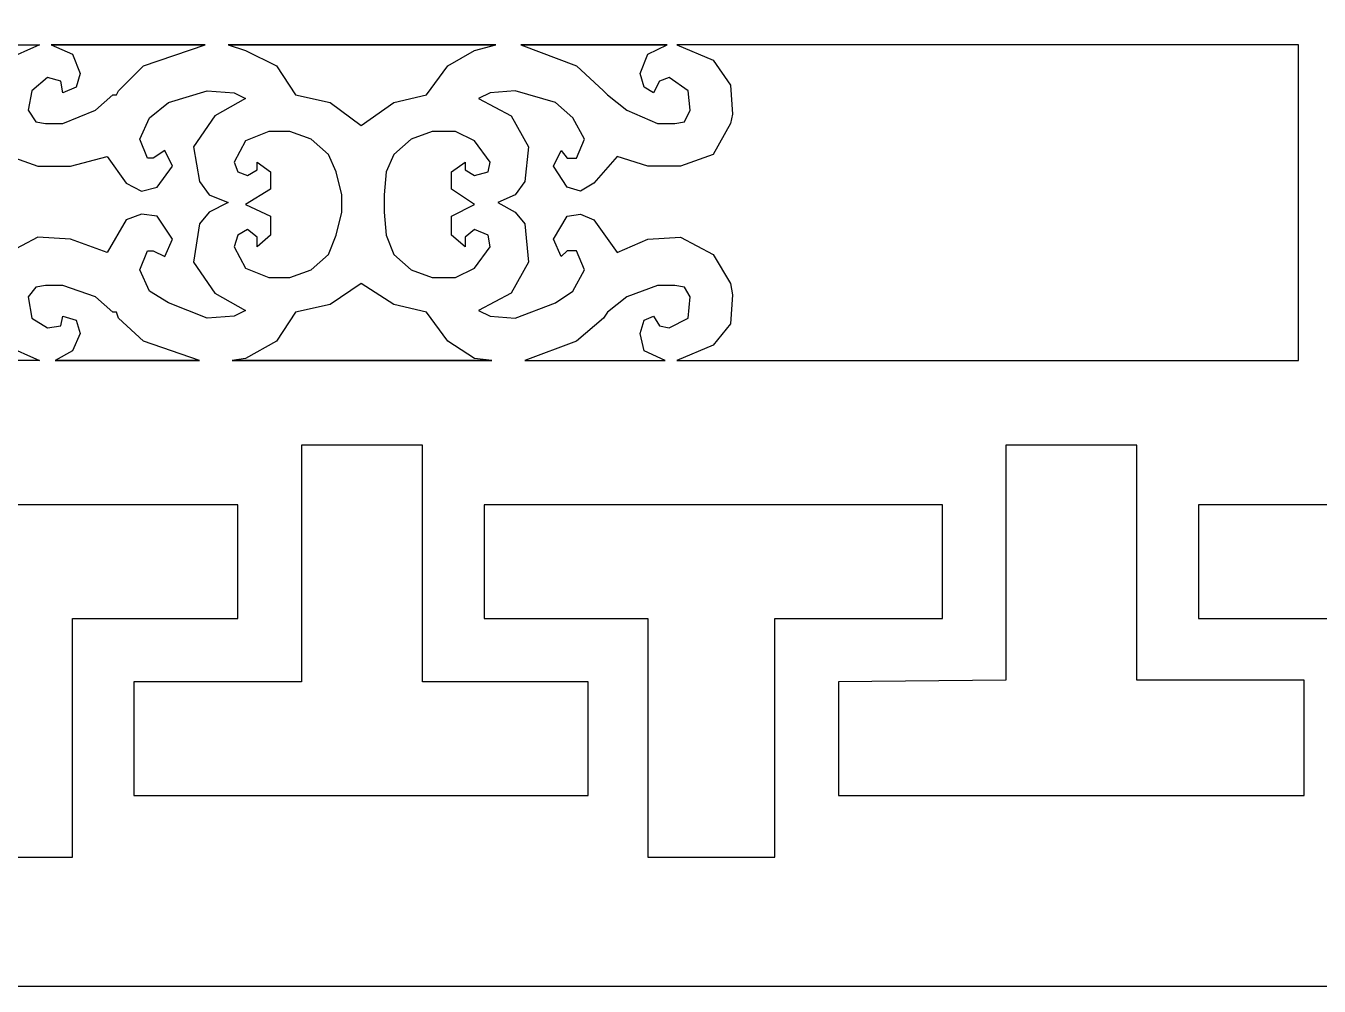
# Model space of a CAD drawing. Header units: centimetres. Extents: x -9.15 to -1.5, y -9 to -1.35.
# Drawn here: x -5.897 to -3.671, y -9 to -7.347 of the extents above; entities that cross this region are included whole.
import ezdxf

# ---------------------------------------------------------------- set-up
doc = ezdxf.new("R2010")
doc.units = ezdxf.units.CM
doc.header["$MEASUREMENT"] = 0
doc.layers.add('layer 1', color=7, linetype='Continuous')

msp = doc.modelspace()

# ---------------------------------------------------------------- linework, layer by layer
at = {"layer": 'layer 1', "color": 250}
for points, knots in [([(-1.49953, -1.34592), (-1.49953, -1.34592), (-1.49953, -9.00021), (-1.49953, -9.00021), (-1.49953, -9.00021), (-1.49953, -9.00021), (-9.1472, -9.00021), (-9.1472, -9.00021), (-9.1472, -9.00021), (-9.1472, -9.00021), (-9.1472, -1.34592), (-9.1472, -1.34592), (-9.1472, -1.34592), (-9.1472, -1.34592), (-1.49953, -1.34592), (-1.49953, -1.34592)], [0, 0, 0, 0, 0.2, 0.2, 0.2, 0.2, 0.4, 0.4, 0.4, 0.4, 0.6, 0.6, 0.6, 0.6, 1, 1, 1, 1]), ([(-5.8734, -7.37988), (-5.8734, -7.37988), (-6.93705, -7.37988), (-6.93705, -7.37988), (-6.93705, -7.37988), (-6.93705, -7.37988), (-6.93705, -7.9233), (-6.93705, -7.9233), (-6.93705, -7.9233), (-6.93705, -7.9233), (-5.8734, -7.9233), (-5.8734, -7.9233), (-5.8734, -7.9233), (-5.8734, -7.9233), (-5.93303, -7.8968), (-5.93303, -7.8968), (-5.93303, -7.8968), (-5.93303, -7.8968), (-5.96286, -7.86034), (-5.96286, -7.86034), (-5.96286, -7.86034), (-5.96286, -7.86034), (-5.97282, -7.81065), (-5.97282, -7.81065), (-5.97282, -7.81065), (-5.97282, -7.81065), (-5.96618, -7.79079), (-5.96618, -7.79079), (-5.96618, -7.79079), (-5.96618, -7.79079), (-5.93303, -7.74107), (-5.93303, -7.74107), (-5.93303, -7.74107), (-5.93303, -7.74107), (-5.87672, -7.71124), (-5.87672, -7.71124), (-5.87672, -7.71124), (-5.87672, -7.71124), (-5.82041, -7.71454), (-5.82041, -7.71454), (-5.82041, -7.71454), (-5.82041, -7.71454), (-5.75742, -7.73775), (-5.75742, -7.73775), (-5.75742, -7.73775), (-5.75742, -7.73775), (-5.72431, -7.68142), (-5.72431, -7.68142), (-5.72431, -7.68142), (-5.72431, -7.68142), (-5.6978, -7.67146), (-5.6978, -7.67146), (-5.6978, -7.67146), (-5.6978, -7.67146), (-5.67131, -7.67479), (-5.67131, -7.67479), (-5.67131, -7.67479), (-5.67131, -7.67479), (-5.64478, -7.71454), (-5.64478, -7.71454), (-5.64478, -7.71454), (-5.64478, -7.71454), (-5.65804, -7.74437), (-5.65804, -7.74437), (-5.65804, -7.74437), (-5.65804, -7.74437), (-5.67789, -7.73444), (-5.67789, -7.73444), (-5.67789, -7.73444), (-5.67789, -7.73444), (-5.68787, -7.73444), (-5.68787, -7.73444), (-5.68787, -7.73444), (-5.68787, -7.73444), (-5.70109, -7.76757), (-5.70109, -7.76757), (-5.70109, -7.76757), (-5.70109, -7.76757), (-5.68453, -7.80401), (-5.68453, -7.80401), (-5.68453, -7.80401), (-5.68453, -7.80401), (-5.65141, -7.8239), (-5.65141, -7.8239), (-5.65141, -7.8239), (-5.65141, -7.8239), (-5.58514, -7.85041), (-5.58514, -7.85041), (-5.58514, -7.85041), (-5.58514, -7.85041), (-5.53874, -7.84709), (-5.53874, -7.84709), (-5.53874, -7.84709), (-5.53874, -7.84709), (-5.51889, -7.83715), (-5.51889, -7.83715), (-5.51889, -7.83715), (-5.51889, -7.83715), (-5.57188, -7.80732), (-5.57188, -7.80732), (-5.57188, -7.80732), (-5.57188, -7.80732), (-5.60832, -7.75432), (-5.60832, -7.75432), (-5.60832, -7.75432), (-5.60832, -7.75432), (-5.59838, -7.68805), (-5.59838, -7.68805), (-5.59838, -7.68805), (-5.59838, -7.68805), (-5.58179, -7.66816), (-5.58179, -7.66816), (-5.58179, -7.66816), (-5.58179, -7.66816), (-5.54866, -7.65158), (-5.54866, -7.65158), (-5.54866, -7.65158), (-5.54866, -7.65158), (-5.58179, -7.63834), (-5.58179, -7.63834), (-5.58179, -7.63834), (-5.58179, -7.63834), (-5.59838, -7.61515), (-5.59838, -7.61515), (-5.59838, -7.61515), (-5.59838, -7.61515), (-5.60832, -7.5555), (-5.60832, -7.5555), (-5.60832, -7.5555), (-5.60832, -7.5555), (-5.57188, -7.5025), (-5.57188, -7.5025), (-5.57188, -7.5025), (-5.57188, -7.5025), (-5.51889, -7.47267), (-5.51889, -7.47267), (-5.51889, -7.47267), (-5.51889, -7.47267), (-5.53874, -7.46274), (-5.53874, -7.46274), (-5.53874, -7.46274), (-5.53874, -7.46274), (-5.58514, -7.45942), (-5.58514, -7.45942), (-5.58514, -7.45942), (-5.58514, -7.45942), (-5.65141, -7.4793), (-5.65141, -7.4793), (-5.65141, -7.4793), (-5.65141, -7.4793), (-5.68453, -7.50581), (-5.68453, -7.50581), (-5.68453, -7.50581), (-5.68453, -7.50581), (-5.70109, -7.54223), (-5.70109, -7.54223), (-5.70109, -7.54223), (-5.70109, -7.54223), (-5.68787, -7.57538), (-5.68787, -7.57538), (-5.68787, -7.57538), (-5.68787, -7.57538), (-5.67789, -7.57538), (-5.67789, -7.57538), (-5.67789, -7.57538), (-5.67789, -7.57538), (-5.65804, -7.56213), (-5.65804, -7.56213), (-5.65804, -7.56213), (-5.65804, -7.56213), (-5.64478, -7.58866), (-5.64478, -7.58866), (-5.64478, -7.58866), (-5.64478, -7.58866), (-5.67131, -7.62511), (-5.67131, -7.62511), (-5.67131, -7.62511), (-5.67131, -7.62511), (-5.6978, -7.6317), (-5.6978, -7.6317), (-5.6978, -7.6317), (-5.6978, -7.6317), (-5.72431, -7.61849), (-5.72431, -7.61849), (-5.72431, -7.61849), (-5.72431, -7.61849), (-5.75742, -7.57205), (-5.75742, -7.57205), (-5.75742, -7.57205), (-5.75742, -7.57205), (-5.82041, -7.58866), (-5.82041, -7.58866), (-5.82041, -7.58866), (-5.82041, -7.58866), (-5.87672, -7.58866), (-5.87672, -7.58866), (-5.87672, -7.58866), (-5.87672, -7.58866), (-5.93303, -7.56874), (-5.93303, -7.56874), (-5.93303, -7.56874), (-5.93303, -7.56874), (-5.96618, -7.51573), (-5.96618, -7.51573), (-5.96618, -7.51573), (-5.96618, -7.51573), (-5.97282, -7.49918), (-5.97282, -7.49918), (-5.97282, -7.49918), (-5.97282, -7.49918), (-5.96286, -7.44949), (-5.96286, -7.44949), (-5.96286, -7.44949), (-5.96286, -7.44949), (-5.93303, -7.4064), (-5.93303, -7.4064), (-5.93303, -7.4064), (-5.93303, -7.4064), (-5.8734, -7.37988), (-5.8734, -7.37988)], [0, 0, 0, 0, 0.0178571, 0.0178571, 0.0178571, 0.0178571, 0.0357143, 0.0357143, 0.0357143, 0.0357143, 0.0535714, 0.0535714, 0.0535714, 0.0535714, 0.0714286, 0.0714286, 0.0714286, 0.0714286, 0.0892857, 0.0892857, 0.0892857, 0.0892857, 0.1071429, 0.1071429, 0.1071429, 0.1071429, 0.125, 0.125, 0.125, 0.125, 0.1428571, 0.1428571, 0.1428571, 0.1428571, 0.1607143, 0.1607143, 0.1607143, 0.1607143, 0.1785714, 0.1785714, 0.1785714, 0.1785714, 0.1964286, 0.1964286, 0.1964286, 0.1964286, 0.2142857, 0.2142857, 0.2142857, 0.2142857, 0.2321429, 0.2321429, 0.2321429, 0.2321429, 0.25, 0.25, 0.25, 0.25, 0.2678571, 0.2678571, 0.2678571, 0.2678571, 0.2857143, 0.2857143, 0.2857143, 0.2857143, 0.3035714, 0.3035714, 0.3035714, 0.3035714, 0.3214286, 0.3214286, 0.3214286, 0.3214286, 0.3392857, 0.3392857, 0.3392857, 0.3392857, 0.3571429, 0.3571429, 0.3571429, 0.3571429, 0.375, 0.375, 0.375, 0.375, 0.3928571, 0.3928571, 0.3928571, 0.3928571, 0.4107143, 0.4107143, 0.4107143, 0.4107143, 0.4285714, 0.4285714, 0.4285714, 0.4285714, 0.4464286, 0.4464286, 0.4464286, 0.4464286, 0.4642857, 0.4642857, 0.4642857, 0.4642857, 0.4821429, 0.4821429, 0.4821429, 0.4821429, 0.5, 0.5, 0.5, 0.5, 0.5178571, 0.5178571, 0.5178571, 0.5178571, 0.5357143, 0.5357143, 0.5357143, 0.5357143, 0.5535714, 0.5535714, 0.5535714, 0.5535714, 0.5714286, 0.5714286, 0.5714286, 0.5714286, 0.5892857, 0.5892857, 0.5892857, 0.5892857, 0.6071429, 0.6071429, 0.6071429, 0.6071429, 0.625, 0.625, 0.625, 0.625, 0.6428571, 0.6428571, 0.6428571, 0.6428571, 0.6607143, 0.6607143, 0.6607143, 0.6607143, 0.6785714, 0.6785714, 0.6785714, 0.6785714, 0.6964286, 0.6964286, 0.6964286, 0.6964286, 0.7142857, 0.7142857, 0.7142857, 0.7142857, 0.7321429, 0.7321429, 0.7321429, 0.7321429, 0.75, 0.75, 0.75, 0.75, 0.7678571, 0.7678571, 0.7678571, 0.7678571, 0.7857143, 0.7857143, 0.7857143, 0.7857143, 0.8035714, 0.8035714, 0.8035714, 0.8035714, 0.8214286, 0.8214286, 0.8214286, 0.8214286, 0.8392857, 0.8392857, 0.8392857, 0.8392857, 0.8571429, 0.8571429, 0.8571429, 0.8571429, 0.875, 0.875, 0.875, 0.875, 0.8928571, 0.8928571, 0.8928571, 0.8928571, 0.9107143, 0.9107143, 0.9107143, 0.9107143, 0.9285714, 0.9285714, 0.9285714, 0.9285714, 0.9464286, 0.9464286, 0.9464286, 0.9464286, 0.9642857, 0.9642857, 0.9642857, 0.9642857, 1, 1, 1, 1]), ([(-5.58844, -7.37988), (-5.58844, -7.37988), (-5.69449, -7.41634), (-5.69449, -7.41634), (-5.69449, -7.41634), (-5.69449, -7.41634), (-5.73758, -7.45942), (-5.73758, -7.45942), (-5.73758, -7.45942), (-5.73758, -7.45942), (-5.7409, -7.46604), (-5.7409, -7.46604), (-5.7409, -7.46604), (-5.7409, -7.46604), (-5.74749, -7.46604), (-5.74749, -7.46604), (-5.74749, -7.46604), (-5.74749, -7.46604), (-5.77732, -7.49252), (-5.77732, -7.49252), (-5.77732, -7.49252), (-5.77732, -7.49252), (-5.83366, -7.51573), (-5.83366, -7.51573), (-5.83366, -7.51573), (-5.83366, -7.51573), (-5.86347, -7.51573), (-5.86347, -7.51573), (-5.86347, -7.51573), (-5.86347, -7.51573), (-5.88, -7.51244), (-5.88, -7.51244), (-5.88, -7.51244), (-5.88, -7.51244), (-5.89329, -7.49252), (-5.89329, -7.49252), (-5.89329, -7.49252), (-5.89329, -7.49252), (-5.88669, -7.45942), (-5.88669, -7.45942), (-5.88669, -7.45942), (-5.88669, -7.45942), (-5.86015, -7.4362), (-5.86015, -7.4362), (-5.86015, -7.4362), (-5.86015, -7.4362), (-5.83695, -7.44286), (-5.83695, -7.44286), (-5.83695, -7.44286), (-5.83695, -7.44286), (-5.83366, -7.46274), (-5.83366, -7.46274), (-5.83366, -7.46274), (-5.83366, -7.46274), (-5.81045, -7.45278), (-5.81045, -7.45278), (-5.81045, -7.45278), (-5.81045, -7.45278), (-5.80384, -7.42959), (-5.80384, -7.42959), (-5.80384, -7.42959), (-5.80384, -7.42959), (-5.81708, -7.39644), (-5.81708, -7.39644), (-5.81708, -7.39644), (-5.81708, -7.39644), (-5.85352, -7.37988), (-5.85352, -7.37988), (-5.85352, -7.37988), (-5.85352, -7.37988), (-5.58844, -7.37988), (-5.58844, -7.37988)], [0, 0, 0, 0, 0.0526316, 0.0526316, 0.0526316, 0.0526316, 0.1052632, 0.1052632, 0.1052632, 0.1052632, 0.1578947, 0.1578947, 0.1578947, 0.1578947, 0.2105263, 0.2105263, 0.2105263, 0.2105263, 0.2631579, 0.2631579, 0.2631579, 0.2631579, 0.3157895, 0.3157895, 0.3157895, 0.3157895, 0.3684211, 0.3684211, 0.3684211, 0.3684211, 0.4210526, 0.4210526, 0.4210526, 0.4210526, 0.4736842, 0.4736842, 0.4736842, 0.4736842, 0.5263158, 0.5263158, 0.5263158, 0.5263158, 0.5789474, 0.5789474, 0.5789474, 0.5789474, 0.6315789, 0.6315789, 0.6315789, 0.6315789, 0.6842105, 0.6842105, 0.6842105, 0.6842105, 0.7368421, 0.7368421, 0.7368421, 0.7368421, 0.7894737, 0.7894737, 0.7894737, 0.7894737, 0.8421053, 0.8421053, 0.8421053, 0.8421053, 0.8947368, 0.8947368, 0.8947368, 0.8947368, 1, 1, 1, 1]), ([(-5.85352, -7.37988), (-5.85352, -7.37988), (-5.58844, -7.37988), (-5.58844, -7.37988), (-5.58844, -7.37988), (-5.58844, -7.37988), (-5.85352, -7.37988), (-5.85352, -7.37988)], [0, 0, 0, 0, 0.3333333, 0.3333333, 0.3333333, 0.3333333, 1, 1, 1, 1]), ([(-5.0881, -7.37988), (-5.0881, -7.37988), (-5.12453, -7.38982), (-5.12453, -7.38982), (-5.12453, -7.38982), (-5.12453, -7.38982), (-5.17095, -7.41634), (-5.17095, -7.41634), (-5.17095, -7.41634), (-5.17095, -7.41634), (-5.20739, -7.46604), (-5.20739, -7.46604), (-5.20739, -7.46604), (-5.20739, -7.46604), (-5.2637, -7.4793), (-5.2637, -7.4793), (-5.2637, -7.4793), (-5.2637, -7.4793), (-5.32004, -7.51905), (-5.32004, -7.51905), (-5.32004, -7.51905), (-5.32004, -7.51905), (-5.37306, -7.4793), (-5.37306, -7.4793), (-5.37306, -7.4793), (-5.37306, -7.4793), (-5.43271, -7.46604), (-5.43271, -7.46604), (-5.43271, -7.46604), (-5.43271, -7.46604), (-5.46585, -7.41634), (-5.46585, -7.41634), (-5.46585, -7.41634), (-5.46585, -7.41634), (-5.51889, -7.38982), (-5.51889, -7.38982), (-5.51889, -7.38982), (-5.51889, -7.38982), (-5.54866, -7.37988), (-5.54866, -7.37988), (-5.54866, -7.37988), (-5.54866, -7.37988), (-5.0881, -7.37988), (-5.0881, -7.37988)], [0, 0, 0, 0, 0.0833333, 0.0833333, 0.0833333, 0.0833333, 0.1666667, 0.1666667, 0.1666667, 0.1666667, 0.25, 0.25, 0.25, 0.25, 0.3333333, 0.3333333, 0.3333333, 0.3333333, 0.4166667, 0.4166667, 0.4166667, 0.4166667, 0.5, 0.5, 0.5, 0.5, 0.5833333, 0.5833333, 0.5833333, 0.5833333, 0.6666667, 0.6666667, 0.6666667, 0.6666667, 0.75, 0.75, 0.75, 0.75, 0.8333333, 0.8333333, 0.8333333, 0.8333333, 1, 1, 1, 1]), ([(-5.54866, -7.37988), (-5.54866, -7.37988), (-5.0881, -7.37988), (-5.0881, -7.37988), (-5.0881, -7.37988), (-5.0881, -7.37988), (-5.54866, -7.37988), (-5.54866, -7.37988)], [0, 0, 0, 0, 0.3333333, 0.3333333, 0.3333333, 0.3333333, 1, 1, 1, 1]), ([(-4.77661, -7.37988), (-4.77661, -7.37988), (-3.70635, -7.37988), (-3.70635, -7.37988), (-3.70635, -7.37988), (-3.70635, -7.37988), (-3.70635, -7.9233), (-3.70635, -7.9233), (-3.70635, -7.9233), (-3.70635, -7.9233), (-4.77661, -7.9233), (-4.77661, -7.9233), (-4.77661, -7.9233), (-4.77661, -7.9233), (-4.71369, -7.8968), (-4.71369, -7.8968), (-4.71369, -7.8968), (-4.71369, -7.8968), (-4.68388, -7.86034), (-4.68388, -7.86034), (-4.68388, -7.86034), (-4.68388, -7.86034), (-4.68055, -7.81065), (-4.68055, -7.81065), (-4.68055, -7.81065), (-4.68055, -7.81065), (-4.68388, -7.79079), (-4.68388, -7.79079), (-4.68388, -7.79079), (-4.68388, -7.79079), (-4.71369, -7.74107), (-4.71369, -7.74107), (-4.71369, -7.74107), (-4.71369, -7.74107), (-4.77001, -7.71124), (-4.77001, -7.71124), (-4.77001, -7.71124), (-4.77001, -7.71124), (-4.82634, -7.71454), (-4.82634, -7.71454), (-4.82634, -7.71454), (-4.82634, -7.71454), (-4.87932, -7.73775), (-4.87932, -7.73775), (-4.87932, -7.73775), (-4.87932, -7.73775), (-4.91911, -7.68142), (-4.91911, -7.68142), (-4.91911, -7.68142), (-4.91911, -7.68142), (-4.94233, -7.67146), (-4.94233, -7.67146), (-4.94233, -7.67146), (-4.94233, -7.67146), (-4.96549, -7.67479), (-4.96549, -7.67479), (-4.96549, -7.67479), (-4.96549, -7.67479), (-4.98869, -7.71454), (-4.98869, -7.71454), (-4.98869, -7.71454), (-4.98869, -7.71454), (-4.97543, -7.74437), (-4.97543, -7.74437), (-4.97543, -7.74437), (-4.97543, -7.74437), (-4.96549, -7.73444), (-4.96549, -7.73444), (-4.96549, -7.73444), (-4.96549, -7.73444), (-4.94892, -7.73444), (-4.94892, -7.73444), (-4.94892, -7.73444), (-4.94892, -7.73444), (-4.93566, -7.76757), (-4.93566, -7.76757), (-4.93566, -7.76757), (-4.93566, -7.76757), (-4.95558, -7.80401), (-4.95558, -7.80401), (-4.95558, -7.80401), (-4.95558, -7.80401), (-4.98538, -7.8239), (-4.98538, -7.8239), (-4.98538, -7.8239), (-4.98538, -7.8239), (-5.05495, -7.85041), (-5.05495, -7.85041), (-5.05495, -7.85041), (-5.05495, -7.85041), (-5.09806, -7.84709), (-5.09806, -7.84709), (-5.09806, -7.84709), (-5.09806, -7.84709), (-5.11794, -7.83715), (-5.11794, -7.83715), (-5.11794, -7.83715), (-5.11794, -7.83715), (-5.06159, -7.80732), (-5.06159, -7.80732), (-5.06159, -7.80732), (-5.06159, -7.80732), (-5.03181, -7.75432), (-5.03181, -7.75432), (-5.03181, -7.75432), (-5.03181, -7.75432), (-5.03841, -7.68805), (-5.03841, -7.68805), (-5.03841, -7.68805), (-5.03841, -7.68805), (-5.05495, -7.66816), (-5.05495, -7.66816), (-5.05495, -7.66816), (-5.05495, -7.66816), (-5.08477, -7.65158), (-5.08477, -7.65158), (-5.08477, -7.65158), (-5.08477, -7.65158), (-5.05495, -7.63834), (-5.05495, -7.63834), (-5.05495, -7.63834), (-5.05495, -7.63834), (-5.03841, -7.61515), (-5.03841, -7.61515), (-5.03841, -7.61515), (-5.03841, -7.61515), (-5.03181, -7.5555), (-5.03181, -7.5555), (-5.03181, -7.5555), (-5.03181, -7.5555), (-5.06159, -7.5025), (-5.06159, -7.5025), (-5.06159, -7.5025), (-5.06159, -7.5025), (-5.11794, -7.47267), (-5.11794, -7.47267), (-5.11794, -7.47267), (-5.11794, -7.47267), (-5.09806, -7.46274), (-5.09806, -7.46274), (-5.09806, -7.46274), (-5.09806, -7.46274), (-5.05495, -7.45942), (-5.05495, -7.45942), (-5.05495, -7.45942), (-5.05495, -7.45942), (-4.98538, -7.4793), (-4.98538, -7.4793), (-4.98538, -7.4793), (-4.98538, -7.4793), (-4.95558, -7.50581), (-4.95558, -7.50581), (-4.95558, -7.50581), (-4.95558, -7.50581), (-4.93566, -7.54223), (-4.93566, -7.54223), (-4.93566, -7.54223), (-4.93566, -7.54223), (-4.94892, -7.57538), (-4.94892, -7.57538), (-4.94892, -7.57538), (-4.94892, -7.57538), (-4.96549, -7.57538), (-4.96549, -7.57538), (-4.96549, -7.57538), (-4.96549, -7.57538), (-4.97543, -7.56213), (-4.97543, -7.56213), (-4.97543, -7.56213), (-4.97543, -7.56213), (-4.98869, -7.58866), (-4.98869, -7.58866), (-4.98869, -7.58866), (-4.98869, -7.58866), (-4.96549, -7.62511), (-4.96549, -7.62511), (-4.96549, -7.62511), (-4.96549, -7.62511), (-4.94233, -7.6317), (-4.94233, -7.6317), (-4.94233, -7.6317), (-4.94233, -7.6317), (-4.91911, -7.61849), (-4.91911, -7.61849), (-4.91911, -7.61849), (-4.91911, -7.61849), (-4.87932, -7.57205), (-4.87932, -7.57205), (-4.87932, -7.57205), (-4.87932, -7.57205), (-4.82634, -7.58866), (-4.82634, -7.58866), (-4.82634, -7.58866), (-4.82634, -7.58866), (-4.77001, -7.58866), (-4.77001, -7.58866), (-4.77001, -7.58866), (-4.77001, -7.58866), (-4.71369, -7.56874), (-4.71369, -7.56874), (-4.71369, -7.56874), (-4.71369, -7.56874), (-4.68388, -7.51573), (-4.68388, -7.51573), (-4.68388, -7.51573), (-4.68388, -7.51573), (-4.68055, -7.49918), (-4.68055, -7.49918), (-4.68055, -7.49918), (-4.68055, -7.49918), (-4.68388, -7.44949), (-4.68388, -7.44949), (-4.68388, -7.44949), (-4.68388, -7.44949), (-4.71369, -7.4064), (-4.71369, -7.4064), (-4.71369, -7.4064), (-4.71369, -7.4064), (-4.77661, -7.37988), (-4.77661, -7.37988)], [0, 0, 0, 0, 0.0178571, 0.0178571, 0.0178571, 0.0178571, 0.0357143, 0.0357143, 0.0357143, 0.0357143, 0.0535714, 0.0535714, 0.0535714, 0.0535714, 0.0714286, 0.0714286, 0.0714286, 0.0714286, 0.0892857, 0.0892857, 0.0892857, 0.0892857, 0.1071429, 0.1071429, 0.1071429, 0.1071429, 0.125, 0.125, 0.125, 0.125, 0.1428571, 0.1428571, 0.1428571, 0.1428571, 0.1607143, 0.1607143, 0.1607143, 0.1607143, 0.1785714, 0.1785714, 0.1785714, 0.1785714, 0.1964286, 0.1964286, 0.1964286, 0.1964286, 0.2142857, 0.2142857, 0.2142857, 0.2142857, 0.2321429, 0.2321429, 0.2321429, 0.2321429, 0.25, 0.25, 0.25, 0.25, 0.2678571, 0.2678571, 0.2678571, 0.2678571, 0.2857143, 0.2857143, 0.2857143, 0.2857143, 0.3035714, 0.3035714, 0.3035714, 0.3035714, 0.3214286, 0.3214286, 0.3214286, 0.3214286, 0.3392857, 0.3392857, 0.3392857, 0.3392857, 0.3571429, 0.3571429, 0.3571429, 0.3571429, 0.375, 0.375, 0.375, 0.375, 0.3928571, 0.3928571, 0.3928571, 0.3928571, 0.4107143, 0.4107143, 0.4107143, 0.4107143, 0.4285714, 0.4285714, 0.4285714, 0.4285714, 0.4464286, 0.4464286, 0.4464286, 0.4464286, 0.4642857, 0.4642857, 0.4642857, 0.4642857, 0.4821429, 0.4821429, 0.4821429, 0.4821429, 0.5, 0.5, 0.5, 0.5, 0.5178571, 0.5178571, 0.5178571, 0.5178571, 0.5357143, 0.5357143, 0.5357143, 0.5357143, 0.5535714, 0.5535714, 0.5535714, 0.5535714, 0.5714286, 0.5714286, 0.5714286, 0.5714286, 0.5892857, 0.5892857, 0.5892857, 0.5892857, 0.6071429, 0.6071429, 0.6071429, 0.6071429, 0.625, 0.625, 0.625, 0.625, 0.6428571, 0.6428571, 0.6428571, 0.6428571, 0.6607143, 0.6607143, 0.6607143, 0.6607143, 0.6785714, 0.6785714, 0.6785714, 0.6785714, 0.6964286, 0.6964286, 0.6964286, 0.6964286, 0.7142857, 0.7142857, 0.7142857, 0.7142857, 0.7321429, 0.7321429, 0.7321429, 0.7321429, 0.75, 0.75, 0.75, 0.75, 0.7678571, 0.7678571, 0.7678571, 0.7678571, 0.7857143, 0.7857143, 0.7857143, 0.7857143, 0.8035714, 0.8035714, 0.8035714, 0.8035714, 0.8214286, 0.8214286, 0.8214286, 0.8214286, 0.8392857, 0.8392857, 0.8392857, 0.8392857, 0.8571429, 0.8571429, 0.8571429, 0.8571429, 0.875, 0.875, 0.875, 0.875, 0.8928571, 0.8928571, 0.8928571, 0.8928571, 0.9107143, 0.9107143, 0.9107143, 0.9107143, 0.9285714, 0.9285714, 0.9285714, 0.9285714, 0.9464286, 0.9464286, 0.9464286, 0.9464286, 0.9642857, 0.9642857, 0.9642857, 0.9642857, 1, 1, 1, 1]), ([(-4.7932, -7.37988), (-4.7932, -7.37988), (-4.82634, -7.39644), (-4.82634, -7.39644), (-4.82634, -7.39644), (-4.82634, -7.39644), (-4.8396, -7.42959), (-4.8396, -7.42959), (-4.8396, -7.42959), (-4.8396, -7.42959), (-4.83296, -7.45278), (-4.83296, -7.45278), (-4.83296, -7.45278), (-4.83296, -7.45278), (-4.8164, -7.46274), (-4.8164, -7.46274), (-4.8164, -7.46274), (-4.8164, -7.46274), (-4.80645, -7.44286), (-4.80645, -7.44286), (-4.80645, -7.44286), (-4.80645, -7.44286), (-4.78987, -7.4362), (-4.78987, -7.4362), (-4.78987, -7.4362), (-4.78987, -7.4362), (-4.75674, -7.45942), (-4.75674, -7.45942), (-4.75674, -7.45942), (-4.75674, -7.45942), (-4.75344, -7.49252), (-4.75344, -7.49252), (-4.75344, -7.49252), (-4.75344, -7.49252), (-4.76338, -7.51244), (-4.76338, -7.51244), (-4.76338, -7.51244), (-4.76338, -7.51244), (-4.77996, -7.51573), (-4.77996, -7.51573), (-4.77996, -7.51573), (-4.77996, -7.51573), (-4.80977, -7.51573), (-4.80977, -7.51573), (-4.80977, -7.51573), (-4.80977, -7.51573), (-4.86279, -7.49252), (-4.86279, -7.49252), (-4.86279, -7.49252), (-4.86279, -7.49252), (-4.89591, -7.46604), (-4.89591, -7.46604), (-4.89591, -7.46604), (-4.89591, -7.46604), (-4.90254, -7.45942), (-4.90254, -7.45942), (-4.90254, -7.45942), (-4.90254, -7.45942), (-4.94892, -7.41634), (-4.94892, -7.41634), (-4.94892, -7.41634), (-4.94892, -7.41634), (-5.04503, -7.37988), (-5.04503, -7.37988), (-5.04503, -7.37988), (-5.04503, -7.37988), (-4.7932, -7.37988), (-4.7932, -7.37988)], [0, 0, 0, 0, 0.0555556, 0.0555556, 0.0555556, 0.0555556, 0.1111111, 0.1111111, 0.1111111, 0.1111111, 0.1666667, 0.1666667, 0.1666667, 0.1666667, 0.2222222, 0.2222222, 0.2222222, 0.2222222, 0.2777778, 0.2777778, 0.2777778, 0.2777778, 0.3333333, 0.3333333, 0.3333333, 0.3333333, 0.3888889, 0.3888889, 0.3888889, 0.3888889, 0.4444444, 0.4444444, 0.4444444, 0.4444444, 0.5, 0.5, 0.5, 0.5, 0.5555556, 0.5555556, 0.5555556, 0.5555556, 0.6111111, 0.6111111, 0.6111111, 0.6111111, 0.6666667, 0.6666667, 0.6666667, 0.6666667, 0.7222222, 0.7222222, 0.7222222, 0.7222222, 0.7777778, 0.7777778, 0.7777778, 0.7777778, 0.8333333, 0.8333333, 0.8333333, 0.8333333, 0.8888889, 0.8888889, 0.8888889, 0.8888889, 1, 1, 1, 1]), ([(-5.04503, -7.37988), (-5.04503, -7.37988), (-4.7932, -7.37988), (-4.7932, -7.37988), (-4.7932, -7.37988), (-4.7932, -7.37988), (-5.04503, -7.37988), (-5.04503, -7.37988)], [0, 0, 0, 0, 0.3333333, 0.3333333, 0.3333333, 0.3333333, 1, 1, 1, 1]), ([(-5.35317, -7.66485), (-5.35317, -7.66485), (-5.35317, -7.66816), (-5.35317, -7.66816), (-5.35317, -7.66816), (-5.35317, -7.66816), (-5.36313, -7.70792), (-5.36313, -7.70792), (-5.36313, -7.70792), (-5.36313, -7.70792), (-5.37636, -7.74107), (-5.37636, -7.74107), (-5.37636, -7.74107), (-5.37636, -7.74107), (-5.40619, -7.76757), (-5.40619, -7.76757), (-5.40619, -7.76757), (-5.40619, -7.76757), (-5.44266, -7.78085), (-5.44266, -7.78085), (-5.44266, -7.78085), (-5.44266, -7.78085), (-5.47908, -7.78085), (-5.47908, -7.78085), (-5.47908, -7.78085), (-5.47908, -7.78085), (-5.51889, -7.76425), (-5.51889, -7.76425), (-5.51889, -7.76425), (-5.51889, -7.76425), (-5.53874, -7.72783), (-5.53874, -7.72783), (-5.53874, -7.72783), (-5.53874, -7.72783), (-5.53211, -7.70792), (-5.53211, -7.70792), (-5.53211, -7.70792), (-5.53211, -7.70792), (-5.51553, -7.69799), (-5.51553, -7.69799), (-5.51553, -7.69799), (-5.51553, -7.69799), (-5.49899, -7.71124), (-5.49899, -7.71124), (-5.49899, -7.71124), (-5.49899, -7.71124), (-5.49899, -7.72783), (-5.49899, -7.72783), (-5.49899, -7.72783), (-5.49899, -7.72783), (-5.47578, -7.70792), (-5.47578, -7.70792), (-5.47578, -7.70792), (-5.47578, -7.70792), (-5.47578, -7.67479), (-5.47578, -7.67479), (-5.47578, -7.67479), (-5.47578, -7.67479), (-5.51889, -7.65493), (-5.51889, -7.65493), (-5.51889, -7.65493), (-5.51889, -7.65493), (-5.47578, -7.6284), (-5.47578, -7.6284), (-5.47578, -7.6284), (-5.47578, -7.6284), (-5.47578, -7.59859), (-5.47578, -7.59859), (-5.47578, -7.59859), (-5.47578, -7.59859), (-5.49899, -7.58202), (-5.49899, -7.58202), (-5.49899, -7.58202), (-5.49899, -7.58202), (-5.49899, -7.59527), (-5.49899, -7.59527), (-5.49899, -7.59527), (-5.49899, -7.59527), (-5.51553, -7.60524), (-5.51553, -7.60524), (-5.51553, -7.60524), (-5.51553, -7.60524), (-5.53211, -7.59859), (-5.53211, -7.59859), (-5.53211, -7.59859), (-5.53211, -7.59859), (-5.53874, -7.58202), (-5.53874, -7.58202), (-5.53874, -7.58202), (-5.53874, -7.58202), (-5.51889, -7.54557), (-5.51889, -7.54557), (-5.51889, -7.54557), (-5.51889, -7.54557), (-5.47908, -7.529), (-5.47908, -7.529), (-5.47908, -7.529), (-5.47908, -7.529), (-5.44266, -7.529), (-5.44266, -7.529), (-5.44266, -7.529), (-5.44266, -7.529), (-5.40619, -7.54223), (-5.40619, -7.54223), (-5.40619, -7.54223), (-5.40619, -7.54223), (-5.37636, -7.56874), (-5.37636, -7.56874), (-5.37636, -7.56874), (-5.37636, -7.56874), (-5.36313, -7.59859), (-5.36313, -7.59859), (-5.36313, -7.59859), (-5.36313, -7.59859), (-5.35317, -7.63834), (-5.35317, -7.63834), (-5.35317, -7.63834), (-5.35317, -7.63834), (-5.35317, -7.64166), (-5.35317, -7.64166), (-5.35317, -7.64166), (-5.35317, -7.64166), (-5.35317, -7.65158), (-5.35317, -7.65158), (-5.35317, -7.65158), (-5.35317, -7.65158), (-5.35317, -7.65493), (-5.35317, -7.65493), (-5.35317, -7.65493), (-5.35317, -7.65493), (-5.35317, -7.66485), (-5.35317, -7.66485)], [0, 0, 0, 0, 0.0294118, 0.0294118, 0.0294118, 0.0294118, 0.0588235, 0.0588235, 0.0588235, 0.0588235, 0.0882353, 0.0882353, 0.0882353, 0.0882353, 0.1176471, 0.1176471, 0.1176471, 0.1176471, 0.1470588, 0.1470588, 0.1470588, 0.1470588, 0.1764706, 0.1764706, 0.1764706, 0.1764706, 0.2058824, 0.2058824, 0.2058824, 0.2058824, 0.2352941, 0.2352941, 0.2352941, 0.2352941, 0.2647059, 0.2647059, 0.2647059, 0.2647059, 0.2941176, 0.2941176, 0.2941176, 0.2941176, 0.3235294, 0.3235294, 0.3235294, 0.3235294, 0.3529412, 0.3529412, 0.3529412, 0.3529412, 0.3823529, 0.3823529, 0.3823529, 0.3823529, 0.4117647, 0.4117647, 0.4117647, 0.4117647, 0.4411765, 0.4411765, 0.4411765, 0.4411765, 0.4705882, 0.4705882, 0.4705882, 0.4705882, 0.5, 0.5, 0.5, 0.5, 0.5294118, 0.5294118, 0.5294118, 0.5294118, 0.5588235, 0.5588235, 0.5588235, 0.5588235, 0.5882353, 0.5882353, 0.5882353, 0.5882353, 0.6176471, 0.6176471, 0.6176471, 0.6176471, 0.6470588, 0.6470588, 0.6470588, 0.6470588, 0.6764706, 0.6764706, 0.6764706, 0.6764706, 0.7058824, 0.7058824, 0.7058824, 0.7058824, 0.7352941, 0.7352941, 0.7352941, 0.7352941, 0.7647059, 0.7647059, 0.7647059, 0.7647059, 0.7941176, 0.7941176, 0.7941176, 0.7941176, 0.8235294, 0.8235294, 0.8235294, 0.8235294, 0.8529412, 0.8529412, 0.8529412, 0.8529412, 0.8823529, 0.8823529, 0.8823529, 0.8823529, 0.9117647, 0.9117647, 0.9117647, 0.9117647, 0.9411765, 0.9411765, 0.9411765, 0.9411765, 1, 1, 1, 1]), ([(-5.2803, -7.65493), (-5.2803, -7.65493), (-5.2803, -7.65158), (-5.2803, -7.65158), (-5.2803, -7.65158), (-5.2803, -7.65158), (-5.2803, -7.64166), (-5.2803, -7.64166), (-5.2803, -7.64166), (-5.2803, -7.64166), (-5.2803, -7.63834), (-5.2803, -7.63834), (-5.2803, -7.63834), (-5.2803, -7.63834), (-5.27697, -7.59859), (-5.27697, -7.59859), (-5.27697, -7.59859), (-5.27697, -7.59859), (-5.2637, -7.56874), (-5.2637, -7.56874), (-5.2637, -7.56874), (-5.2637, -7.56874), (-5.23389, -7.54223), (-5.23389, -7.54223), (-5.23389, -7.54223), (-5.23389, -7.54223), (-5.19745, -7.529), (-5.19745, -7.529), (-5.19745, -7.529), (-5.19745, -7.529), (-5.15767, -7.529), (-5.15767, -7.529), (-5.15767, -7.529), (-5.15767, -7.529), (-5.12453, -7.54557), (-5.12453, -7.54557), (-5.12453, -7.54557), (-5.12453, -7.54557), (-5.09806, -7.58202), (-5.09806, -7.58202), (-5.09806, -7.58202), (-5.09806, -7.58202), (-5.10137, -7.59859), (-5.10137, -7.59859), (-5.10137, -7.59859), (-5.10137, -7.59859), (-5.12453, -7.60524), (-5.12453, -7.60524), (-5.12453, -7.60524), (-5.12453, -7.60524), (-5.14111, -7.59527), (-5.14111, -7.59527), (-5.14111, -7.59527), (-5.14111, -7.59527), (-5.14111, -7.58202), (-5.14111, -7.58202), (-5.14111, -7.58202), (-5.14111, -7.58202), (-5.16429, -7.59859), (-5.16429, -7.59859), (-5.16429, -7.59859), (-5.16429, -7.59859), (-5.16429, -7.6284), (-5.16429, -7.6284), (-5.16429, -7.6284), (-5.16429, -7.6284), (-5.12453, -7.65493), (-5.12453, -7.65493), (-5.12453, -7.65493), (-5.12453, -7.65493), (-5.16429, -7.67479), (-5.16429, -7.67479), (-5.16429, -7.67479), (-5.16429, -7.67479), (-5.16429, -7.70792), (-5.16429, -7.70792), (-5.16429, -7.70792), (-5.16429, -7.70792), (-5.14111, -7.72783), (-5.14111, -7.72783), (-5.14111, -7.72783), (-5.14111, -7.72783), (-5.14111, -7.71124), (-5.14111, -7.71124), (-5.14111, -7.71124), (-5.14111, -7.71124), (-5.12453, -7.69799), (-5.12453, -7.69799), (-5.12453, -7.69799), (-5.12453, -7.69799), (-5.10137, -7.70792), (-5.10137, -7.70792), (-5.10137, -7.70792), (-5.10137, -7.70792), (-5.09806, -7.72783), (-5.09806, -7.72783), (-5.09806, -7.72783), (-5.09806, -7.72783), (-5.12453, -7.76425), (-5.12453, -7.76425), (-5.12453, -7.76425), (-5.12453, -7.76425), (-5.15767, -7.78085), (-5.15767, -7.78085), (-5.15767, -7.78085), (-5.15767, -7.78085), (-5.19745, -7.78085), (-5.19745, -7.78085), (-5.19745, -7.78085), (-5.19745, -7.78085), (-5.23389, -7.76757), (-5.23389, -7.76757), (-5.23389, -7.76757), (-5.23389, -7.76757), (-5.2637, -7.74107), (-5.2637, -7.74107), (-5.2637, -7.74107), (-5.2637, -7.74107), (-5.27697, -7.70792), (-5.27697, -7.70792), (-5.27697, -7.70792), (-5.27697, -7.70792), (-5.2803, -7.66816), (-5.2803, -7.66816), (-5.2803, -7.66816), (-5.2803, -7.66816), (-5.2803, -7.66485), (-5.2803, -7.66485), (-5.2803, -7.66485), (-5.2803, -7.66485), (-5.2803, -7.65493), (-5.2803, -7.65493)], [0, 0, 0, 0, 0.0294118, 0.0294118, 0.0294118, 0.0294118, 0.0588235, 0.0588235, 0.0588235, 0.0588235, 0.0882353, 0.0882353, 0.0882353, 0.0882353, 0.1176471, 0.1176471, 0.1176471, 0.1176471, 0.1470588, 0.1470588, 0.1470588, 0.1470588, 0.1764706, 0.1764706, 0.1764706, 0.1764706, 0.2058824, 0.2058824, 0.2058824, 0.2058824, 0.2352941, 0.2352941, 0.2352941, 0.2352941, 0.2647059, 0.2647059, 0.2647059, 0.2647059, 0.2941176, 0.2941176, 0.2941176, 0.2941176, 0.3235294, 0.3235294, 0.3235294, 0.3235294, 0.3529412, 0.3529412, 0.3529412, 0.3529412, 0.3823529, 0.3823529, 0.3823529, 0.3823529, 0.4117647, 0.4117647, 0.4117647, 0.4117647, 0.4411765, 0.4411765, 0.4411765, 0.4411765, 0.4705882, 0.4705882, 0.4705882, 0.4705882, 0.5, 0.5, 0.5, 0.5, 0.5294118, 0.5294118, 0.5294118, 0.5294118, 0.5588235, 0.5588235, 0.5588235, 0.5588235, 0.5882353, 0.5882353, 0.5882353, 0.5882353, 0.6176471, 0.6176471, 0.6176471, 0.6176471, 0.6470588, 0.6470588, 0.6470588, 0.6470588, 0.6764706, 0.6764706, 0.6764706, 0.6764706, 0.7058824, 0.7058824, 0.7058824, 0.7058824, 0.7352941, 0.7352941, 0.7352941, 0.7352941, 0.7647059, 0.7647059, 0.7647059, 0.7647059, 0.7941176, 0.7941176, 0.7941176, 0.7941176, 0.8235294, 0.8235294, 0.8235294, 0.8235294, 0.8529412, 0.8529412, 0.8529412, 0.8529412, 0.8823529, 0.8823529, 0.8823529, 0.8823529, 0.9117647, 0.9117647, 0.9117647, 0.9117647, 0.9411765, 0.9411765, 0.9411765, 0.9411765, 1, 1, 1, 1]), ([(-5.54208, -7.9233), (-5.54208, -7.9233), (-5.51889, -7.91999), (-5.51889, -7.91999), (-5.51889, -7.91999), (-5.51889, -7.91999), (-5.46585, -7.8902), (-5.46585, -7.8902), (-5.46585, -7.8902), (-5.46585, -7.8902), (-5.43271, -7.84045), (-5.43271, -7.84045), (-5.43271, -7.84045), (-5.43271, -7.84045), (-5.37306, -7.8272), (-5.37306, -7.8272), (-5.37306, -7.8272), (-5.37306, -7.8272), (-5.32004, -7.79079), (-5.32004, -7.79079), (-5.32004, -7.79079), (-5.32004, -7.79079), (-5.2637, -7.8272), (-5.2637, -7.8272), (-5.2637, -7.8272), (-5.2637, -7.8272), (-5.20739, -7.84045), (-5.20739, -7.84045), (-5.20739, -7.84045), (-5.20739, -7.84045), (-5.17095, -7.8902), (-5.17095, -7.8902), (-5.17095, -7.8902), (-5.17095, -7.8902), (-5.12453, -7.91999), (-5.12453, -7.91999), (-5.12453, -7.91999), (-5.12453, -7.91999), (-5.09475, -7.9233), (-5.09475, -7.9233), (-5.09475, -7.9233), (-5.09475, -7.9233), (-5.54208, -7.9233), (-5.54208, -7.9233)], [0, 0, 0, 0, 0.0833333, 0.0833333, 0.0833333, 0.0833333, 0.1666667, 0.1666667, 0.1666667, 0.1666667, 0.25, 0.25, 0.25, 0.25, 0.3333333, 0.3333333, 0.3333333, 0.3333333, 0.4166667, 0.4166667, 0.4166667, 0.4166667, 0.5, 0.5, 0.5, 0.5, 0.5833333, 0.5833333, 0.5833333, 0.5833333, 0.6666667, 0.6666667, 0.6666667, 0.6666667, 0.75, 0.75, 0.75, 0.75, 0.8333333, 0.8333333, 0.8333333, 0.8333333, 1, 1, 1, 1]), ([(-5.84692, -7.9233), (-5.84692, -7.9233), (-5.81708, -7.90673), (-5.81708, -7.90673), (-5.81708, -7.90673), (-5.81708, -7.90673), (-5.80384, -7.87693), (-5.80384, -7.87693), (-5.80384, -7.87693), (-5.80384, -7.87693), (-5.81045, -7.85373), (-5.81045, -7.85373), (-5.81045, -7.85373), (-5.81045, -7.85373), (-5.83366, -7.84709), (-5.83366, -7.84709), (-5.83366, -7.84709), (-5.83366, -7.84709), (-5.83695, -7.86365), (-5.83695, -7.86365), (-5.83695, -7.86365), (-5.83695, -7.86365), (-5.86015, -7.86697), (-5.86015, -7.86697), (-5.86015, -7.86697), (-5.86015, -7.86697), (-5.88669, -7.85041), (-5.88669, -7.85041), (-5.88669, -7.85041), (-5.88669, -7.85041), (-5.89329, -7.81394), (-5.89329, -7.81394), (-5.89329, -7.81394), (-5.89329, -7.81394), (-5.88, -7.79741), (-5.88, -7.79741), (-5.88, -7.79741), (-5.88, -7.79741), (-5.86347, -7.79408), (-5.86347, -7.79408), (-5.86347, -7.79408), (-5.86347, -7.79408), (-5.83366, -7.79408), (-5.83366, -7.79408), (-5.83366, -7.79408), (-5.83366, -7.79408), (-5.77732, -7.81394), (-5.77732, -7.81394), (-5.77732, -7.81394), (-5.77732, -7.81394), (-5.74749, -7.84045), (-5.74749, -7.84045), (-5.74749, -7.84045), (-5.74749, -7.84045), (-5.7409, -7.84045), (-5.7409, -7.84045), (-5.7409, -7.84045), (-5.7409, -7.84045), (-5.73758, -7.85041), (-5.73758, -7.85041), (-5.73758, -7.85041), (-5.73758, -7.85041), (-5.69449, -7.8902), (-5.69449, -7.8902), (-5.69449, -7.8902), (-5.69449, -7.8902), (-5.59838, -7.9233), (-5.59838, -7.9233), (-5.59838, -7.9233), (-5.59838, -7.9233), (-5.84692, -7.9233), (-5.84692, -7.9233)], [0, 0, 0, 0, 0.0526316, 0.0526316, 0.0526316, 0.0526316, 0.1052632, 0.1052632, 0.1052632, 0.1052632, 0.1578947, 0.1578947, 0.1578947, 0.1578947, 0.2105263, 0.2105263, 0.2105263, 0.2105263, 0.2631579, 0.2631579, 0.2631579, 0.2631579, 0.3157895, 0.3157895, 0.3157895, 0.3157895, 0.3684211, 0.3684211, 0.3684211, 0.3684211, 0.4210526, 0.4210526, 0.4210526, 0.4210526, 0.4736842, 0.4736842, 0.4736842, 0.4736842, 0.5263158, 0.5263158, 0.5263158, 0.5263158, 0.5789474, 0.5789474, 0.5789474, 0.5789474, 0.6315789, 0.6315789, 0.6315789, 0.6315789, 0.6842105, 0.6842105, 0.6842105, 0.6842105, 0.7368421, 0.7368421, 0.7368421, 0.7368421, 0.7894737, 0.7894737, 0.7894737, 0.7894737, 0.8421053, 0.8421053, 0.8421053, 0.8421053, 0.8947368, 0.8947368, 0.8947368, 0.8947368, 1, 1, 1, 1]), ([(-5.03841, -7.9233), (-5.03841, -7.9233), (-4.94892, -7.8902), (-4.94892, -7.8902), (-4.94892, -7.8902), (-4.94892, -7.8902), (-4.90254, -7.85041), (-4.90254, -7.85041), (-4.90254, -7.85041), (-4.90254, -7.85041), (-4.89591, -7.84045), (-4.89591, -7.84045), (-4.89591, -7.84045), (-4.89591, -7.84045), (-4.86279, -7.81394), (-4.86279, -7.81394), (-4.86279, -7.81394), (-4.86279, -7.81394), (-4.80977, -7.79408), (-4.80977, -7.79408), (-4.80977, -7.79408), (-4.80977, -7.79408), (-4.77996, -7.79408), (-4.77996, -7.79408), (-4.77996, -7.79408), (-4.77996, -7.79408), (-4.76338, -7.79741), (-4.76338, -7.79741), (-4.76338, -7.79741), (-4.76338, -7.79741), (-4.75344, -7.81394), (-4.75344, -7.81394), (-4.75344, -7.81394), (-4.75344, -7.81394), (-4.75674, -7.85041), (-4.75674, -7.85041), (-4.75674, -7.85041), (-4.75674, -7.85041), (-4.78987, -7.86697), (-4.78987, -7.86697), (-4.78987, -7.86697), (-4.78987, -7.86697), (-4.80645, -7.86365), (-4.80645, -7.86365), (-4.80645, -7.86365), (-4.80645, -7.86365), (-4.8164, -7.84709), (-4.8164, -7.84709), (-4.8164, -7.84709), (-4.8164, -7.84709), (-4.83296, -7.85373), (-4.83296, -7.85373), (-4.83296, -7.85373), (-4.83296, -7.85373), (-4.8396, -7.87693), (-4.8396, -7.87693), (-4.8396, -7.87693), (-4.8396, -7.87693), (-4.83296, -7.90673), (-4.83296, -7.90673), (-4.83296, -7.90673), (-4.83296, -7.90673), (-4.7965, -7.9233), (-4.7965, -7.9233), (-4.7965, -7.9233), (-4.7965, -7.9233), (-5.03841, -7.9233), (-5.03841, -7.9233)], [0, 0, 0, 0, 0.0555556, 0.0555556, 0.0555556, 0.0555556, 0.1111111, 0.1111111, 0.1111111, 0.1111111, 0.1666667, 0.1666667, 0.1666667, 0.1666667, 0.2222222, 0.2222222, 0.2222222, 0.2222222, 0.2777778, 0.2777778, 0.2777778, 0.2777778, 0.3333333, 0.3333333, 0.3333333, 0.3333333, 0.3888889, 0.3888889, 0.3888889, 0.3888889, 0.4444444, 0.4444444, 0.4444444, 0.4444444, 0.5, 0.5, 0.5, 0.5, 0.5555556, 0.5555556, 0.5555556, 0.5555556, 0.6111111, 0.6111111, 0.6111111, 0.6111111, 0.6666667, 0.6666667, 0.6666667, 0.6666667, 0.7222222, 0.7222222, 0.7222222, 0.7222222, 0.7777778, 0.7777778, 0.7777778, 0.7777778, 0.8333333, 0.8333333, 0.8333333, 0.8333333, 0.8888889, 0.8888889, 0.8888889, 0.8888889, 1, 1, 1, 1]), ([(-5.59838, -7.9233), (-5.59838, -7.9233), (-5.84692, -7.9233), (-5.84692, -7.9233), (-5.84692, -7.9233), (-5.84692, -7.9233), (-5.59838, -7.9233), (-5.59838, -7.9233)], [0, 0, 0, 0, 0.3333333, 0.3333333, 0.3333333, 0.3333333, 1, 1, 1, 1]), ([(-5.09475, -7.9233), (-5.09475, -7.9233), (-5.54208, -7.9233), (-5.54208, -7.9233), (-5.54208, -7.9233), (-5.54208, -7.9233), (-5.09475, -7.9233), (-5.09475, -7.9233)], [0, 0, 0, 0, 0.3333333, 0.3333333, 0.3333333, 0.3333333, 1, 1, 1, 1]), ([(-5.21404, -8.06907), (-5.21404, -8.06907), (-5.21404, -8.47667), (-5.21404, -8.47667), (-5.21404, -8.47667), (-5.21404, -8.47667), (-4.92904, -8.47667), (-4.92904, -8.47667), (-4.92904, -8.47667), (-4.92904, -8.47667), (-4.92904, -8.67219), (-4.92904, -8.67219), (-4.92904, -8.67219), (-4.92904, -8.67219), (-5.71106, -8.67219), (-5.71106, -8.67219), (-5.71106, -8.67219), (-5.71106, -8.67219), (-5.71106, -8.47667), (-5.71106, -8.47667), (-5.71106, -8.47667), (-5.71106, -8.47667), (-5.42277, -8.47667), (-5.42277, -8.47667), (-5.42277, -8.47667), (-5.42277, -8.47667), (-5.42277, -8.06907), (-5.42277, -8.06907), (-5.42277, -8.06907), (-5.42277, -8.06907), (-5.21404, -8.06907), (-5.21404, -8.06907)], [0, 0, 0, 0, 0.1111111, 0.1111111, 0.1111111, 0.1111111, 0.2222222, 0.2222222, 0.2222222, 0.2222222, 0.3333333, 0.3333333, 0.3333333, 0.3333333, 0.4444444, 0.4444444, 0.4444444, 0.4444444, 0.5555556, 0.5555556, 0.5555556, 0.5555556, 0.6666667, 0.6666667, 0.6666667, 0.6666667, 0.7777778, 0.7777778, 0.7777778, 0.7777778, 1, 1, 1, 1]), ([(-3.98471, -8.06907), (-3.98471, -8.06907), (-3.98471, -8.47336), (-3.98471, -8.47336), (-3.98471, -8.47336), (-3.98471, -8.47336), (-3.69641, -8.47336), (-3.69641, -8.47336), (-3.69641, -8.47336), (-3.69641, -8.47336), (-3.69641, -8.67219), (-3.69641, -8.67219), (-3.69641, -8.67219), (-3.69641, -8.67219), (-4.49828, -8.67219), (-4.49828, -8.67219), (-4.49828, -8.67219), (-4.49828, -8.67219), (-4.49828, -8.47667), (-4.49828, -8.47667), (-4.49828, -8.47667), (-4.49828, -8.47667), (-4.21002, -8.47336), (-4.21002, -8.47336), (-4.21002, -8.47336), (-4.21002, -8.47336), (-4.21002, -8.06907), (-4.21002, -8.06907), (-4.21002, -8.06907), (-4.21002, -8.06907), (-3.98471, -8.06907), (-3.98471, -8.06907)], [0, 0, 0, 0, 0.1111111, 0.1111111, 0.1111111, 0.1111111, 0.2222222, 0.2222222, 0.2222222, 0.2222222, 0.3333333, 0.3333333, 0.3333333, 0.3333333, 0.4444444, 0.4444444, 0.4444444, 0.4444444, 0.5555556, 0.5555556, 0.5555556, 0.5555556, 0.6666667, 0.6666667, 0.6666667, 0.6666667, 0.7777778, 0.7777778, 0.7777778, 0.7777778, 1, 1, 1, 1]), ([(-6.04238, -8.77819), (-6.04238, -8.77819), (-6.04238, -8.36731), (-6.04238, -8.36731), (-6.04238, -8.36731), (-6.04238, -8.36731), (-6.32738, -8.36731), (-6.32738, -8.36731), (-6.32738, -8.36731), (-6.32738, -8.36731), (-6.32738, -8.17181), (-6.32738, -8.17181), (-6.32738, -8.17181), (-6.32738, -8.17181), (-5.53211, -8.17181), (-5.53211, -8.17181), (-5.53211, -8.17181), (-5.53211, -8.17181), (-5.53211, -8.36731), (-5.53211, -8.36731), (-5.53211, -8.36731), (-5.53211, -8.36731), (-5.81708, -8.36731), (-5.81708, -8.36731), (-5.81708, -8.36731), (-5.81708, -8.36731), (-5.81708, -8.77819), (-5.81708, -8.77819), (-5.81708, -8.77819), (-5.81708, -8.77819), (-6.04238, -8.77819), (-6.04238, -8.77819)], [0, 0, 0, 0, 0.1111111, 0.1111111, 0.1111111, 0.1111111, 0.2222222, 0.2222222, 0.2222222, 0.2222222, 0.3333333, 0.3333333, 0.3333333, 0.3333333, 0.4444444, 0.4444444, 0.4444444, 0.4444444, 0.5555556, 0.5555556, 0.5555556, 0.5555556, 0.6666667, 0.6666667, 0.6666667, 0.6666667, 0.7777778, 0.7777778, 0.7777778, 0.7777778, 1, 1, 1, 1]), ([(-4.82634, -8.77819), (-4.82634, -8.77819), (-4.82634, -8.36731), (-4.82634, -8.36731), (-4.82634, -8.36731), (-4.82634, -8.36731), (-5.10799, -8.36731), (-5.10799, -8.36731), (-5.10799, -8.36731), (-5.10799, -8.36731), (-5.10799, -8.17181), (-5.10799, -8.17181), (-5.10799, -8.17181), (-5.10799, -8.17181), (-4.31934, -8.17181), (-4.31934, -8.17181), (-4.31934, -8.17181), (-4.31934, -8.17181), (-4.31934, -8.36731), (-4.31934, -8.36731), (-4.31934, -8.36731), (-4.31934, -8.36731), (-4.60761, -8.36731), (-4.60761, -8.36731), (-4.60761, -8.36731), (-4.60761, -8.36731), (-4.60761, -8.77819), (-4.60761, -8.77819), (-4.60761, -8.77819), (-4.60761, -8.77819), (-4.82634, -8.77819), (-4.82634, -8.77819)], [0, 0, 0, 0, 0.1111111, 0.1111111, 0.1111111, 0.1111111, 0.2222222, 0.2222222, 0.2222222, 0.2222222, 0.3333333, 0.3333333, 0.3333333, 0.3333333, 0.4444444, 0.4444444, 0.4444444, 0.4444444, 0.5555556, 0.5555556, 0.5555556, 0.5555556, 0.6666667, 0.6666667, 0.6666667, 0.6666667, 0.7777778, 0.7777778, 0.7777778, 0.7777778, 1, 1, 1, 1]), ([(-3.59371, -8.77819), (-3.59371, -8.77819), (-3.59371, -8.36731), (-3.59371, -8.36731), (-3.59371, -8.36731), (-3.59371, -8.36731), (-3.87865, -8.36731), (-3.87865, -8.36731), (-3.87865, -8.36731), (-3.87865, -8.36731), (-3.87865, -8.17181), (-3.87865, -8.17181), (-3.87865, -8.17181), (-3.87865, -8.17181), (-3.08009, -8.17181), (-3.08009, -8.17181), (-3.08009, -8.17181), (-3.08009, -8.17181), (-3.08009, -8.36731), (-3.08009, -8.36731), (-3.08009, -8.36731), (-3.08009, -8.36731), (-3.36503, -8.36731), (-3.36503, -8.36731), (-3.36503, -8.36731), (-3.36503, -8.36731), (-3.36503, -8.77819), (-3.36503, -8.77819), (-3.36503, -8.77819), (-3.36503, -8.77819), (-3.59371, -8.77819), (-3.59371, -8.77819)], [0, 0, 0, 0, 0.1111111, 0.1111111, 0.1111111, 0.1111111, 0.2222222, 0.2222222, 0.2222222, 0.2222222, 0.3333333, 0.3333333, 0.3333333, 0.3333333, 0.4444444, 0.4444444, 0.4444444, 0.4444444, 0.5555556, 0.5555556, 0.5555556, 0.5555556, 0.6666667, 0.6666667, 0.6666667, 0.6666667, 0.7777778, 0.7777778, 0.7777778, 0.7777778, 1, 1, 1, 1])]:
    msp.add_open_spline(points, degree=3, knots=knots, dxfattribs=at)

doc.saveas('drawing.dxf')
